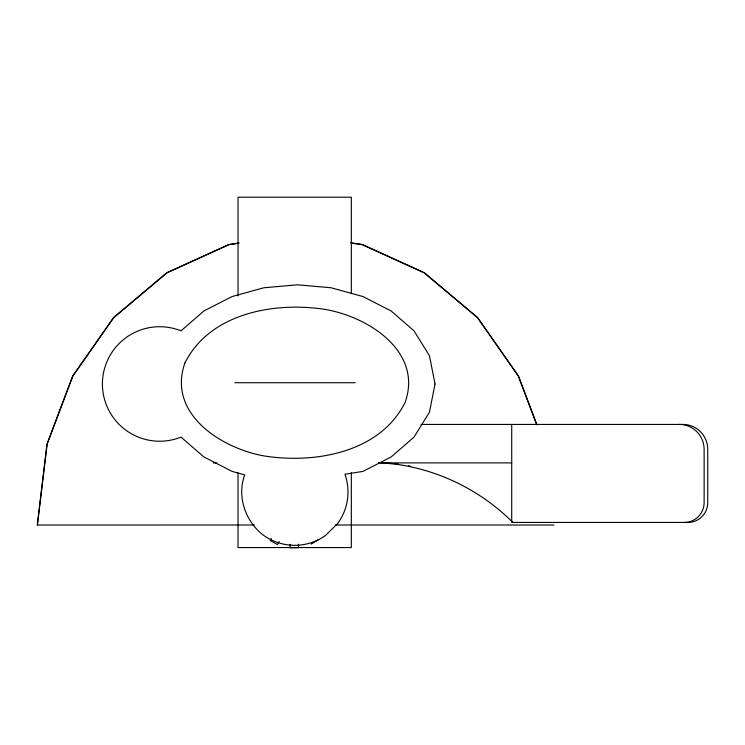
<?xml version="1.0" encoding="UTF-8"?>
<svg xmlns="http://www.w3.org/2000/svg" width="745" height="745" viewBox="0 0 745 745"><rect width="100%" height="100%" fill="white"/><g stroke="black" fill="none" stroke-linecap="round" stroke-linejoin="round"><path stroke-width="1.12" d="M37.25 525.001L46.954 444.122L72.675 376.02L113.575 317.538L166.889 272.67L228.976 244.462L239.313 242.972M271.292 538.486L270.156 540.507L277.438 544.567L279.133 541.54M311.131 544.101L318.292 539.827M238.204 243.345L229.022 244.677L166.992 272.856L113.724 317.696L72.842 376.132L47.149 444.178L37.446 525.029L254.269 525.001M553.945 525.001L335.287 525.001M234.768 382.725L355.216 382.725M421.018 424.426L682.988 424.426A24.995 24.762 -90 0 1 707.75 449.421L707.75 502.577A19.864 19.687 -90 0 1 688.063 522.441L511.722 522.441L511.722 424.426M213.21 462.887L216.776 462.887M378.581 462.887L511.722 462.887M378.637 462.608L395.614 464.154A208.367 206.495 -90 0 1 512.867 522.441M386.962 463.008L392.643 463.576M394.915 463.809L398.324 464.154M350.727 242.805L362.219 244.462L424.305 272.67L477.61 317.538L518.52 376.02L536.884 424.669M351.323 243.103L362.163 244.677L424.203 272.856L477.471 317.696L518.343 376.132L536.698 424.734M298.456 544.204L298.503 547.677L290.168 547.789L290.112 544.325M351.323 293.716L351.323 197.211L238.037 197.211L238.037 295.933M351.323 472.805L351.323 547.556L238.037 547.556L238.037 472.805M679.365 424.426A24.995 24.762 90 0 1 704.127 449.421L704.127 502.577A19.864 19.687 -90 0 1 684.441 522.441M408.418 465.802A208.367 206.495 90 0 1 410.653 466.24M184.862 363.057C166.861 414.127 222.224 449.058 265.481 456.154C315.908 463.772 380.201 452.308 405.131 402.402C423.132 351.333 367.76 316.401 324.503 309.305C274.086 301.688 209.792 313.151 184.862 363.057M435.033 383.973L429.455 412.236L414.006 437.101L391.134 456.974L362.927 471.399L344.935 474.239A53.295 53.295 0 0 1 337.774 523.4L325.574 535.459A53.295 53.295 0 0 1 261.383 533.634C244.751 519.544 236.994 495.63 244.705 474.882L232.095 471.399L203.888 456.974L181.016 437.101A57.263 57.263 0 0 1 102.41 383.973A57.263 57.263 0 0 1 181.016 330.845L203.888 310.972L232.095 296.538L263.888 287.766L297.506 284.813L331.134 287.766L362.927 296.538L391.134 310.972L414.006 330.845L429.455 355.7L435.033 383.973"/></g></svg>
